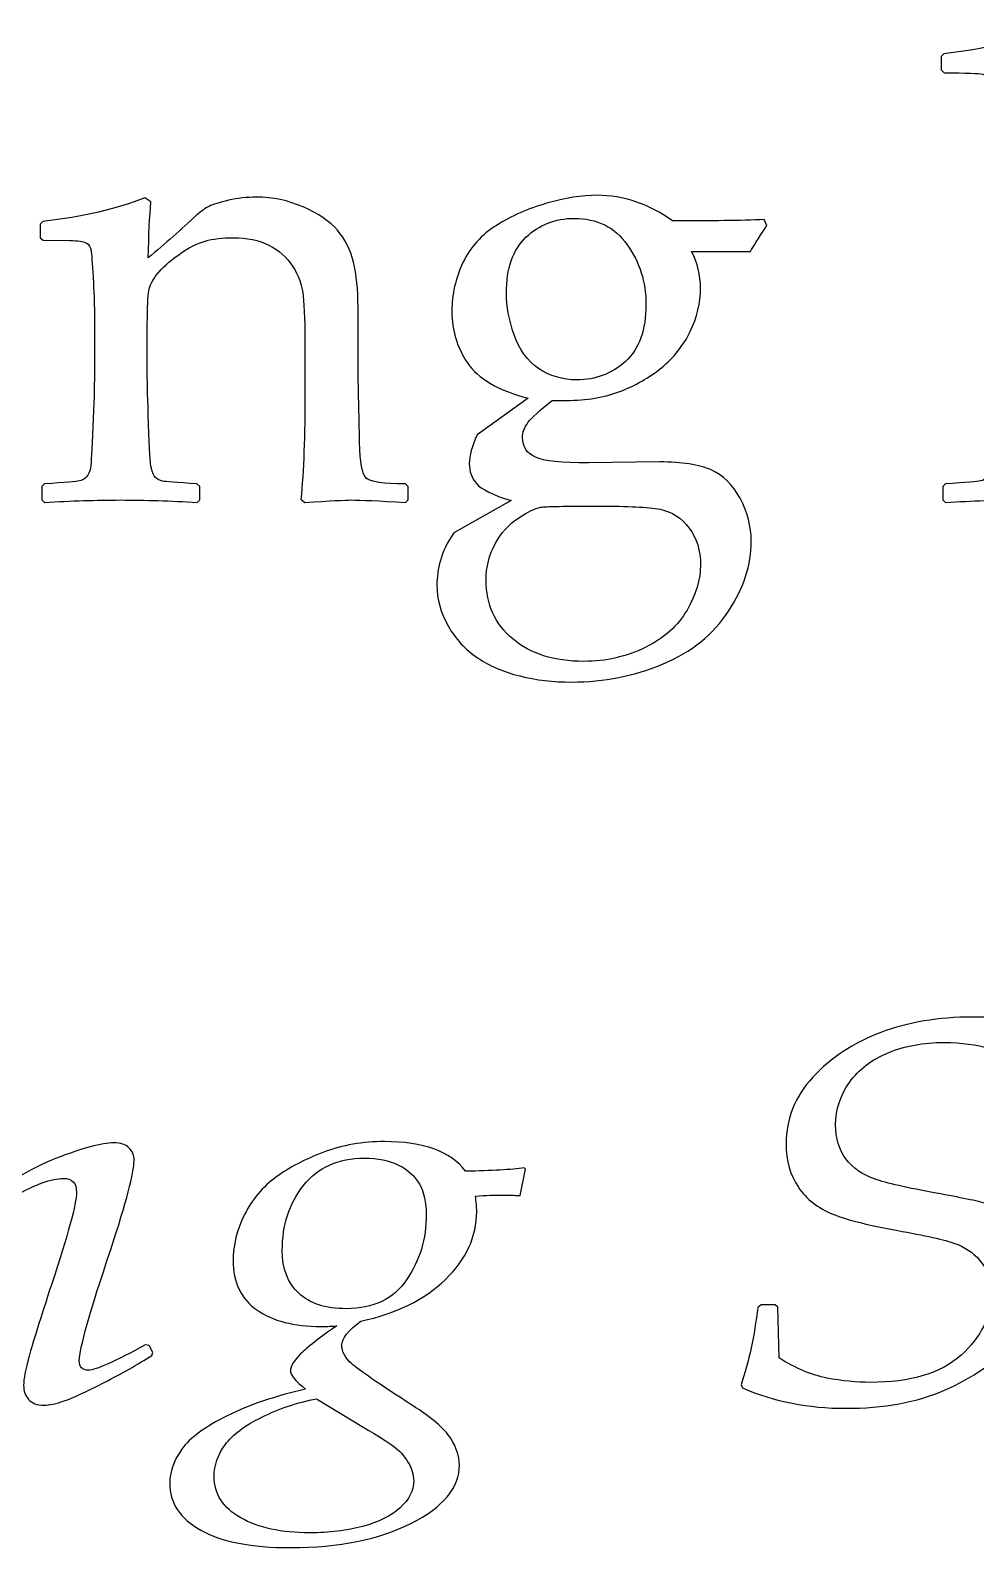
# Model space of a CAD drawing. Header units: millimetres. Extents: x -130 to 142, y -87 to 88.
# Drawn here: x 69.57 to 93.59, y 49.5 to 88.06 of the extents above; entities that cross this region are included whole.
import ezdxf

# ---------------------------------------------------------------- set-up
doc = ezdxf.new("R2010")
doc.units = ezdxf.units.MM
doc.header["$MEASUREMENT"] = 0
doc.layers.add('21', color=7, linetype='Continuous')

msp = doc.modelspace()

# ---------------------------------------------------------------- linework, layer by layer
at = {"layer": '21', "color": 250}
for points, knots in [([(95.3754, 88.0608), (95.3754, 88.0608), (95.5294, 87.9645), (95.5294, 87.9645), (95.5294, 87.9645), (95.4689, 87.3455), (95.4414, 86.1076), (95.4414, 84.248), (95.4414, 84.248), (95.4414, 84.248), (95.4414, 82.2564), (95.4414, 82.2564), (95.4414, 82.2564), (95.8926, 82.6277), (96.3107, 82.9963), (96.6986, 83.3622), (96.6986, 83.3622), (96.8114, 83.464), (96.9187, 83.5383), (97.0204, 83.5878), (97.0204, 83.5878), (97.1222, 83.6346), (97.2873, 83.6868), (97.5156, 83.7418), (97.5156, 83.7418), (97.7439, 83.7941), (97.9777, 83.8216), (98.2198, 83.8216), (98.2198, 83.8216), (98.6297, 83.8216), (99.0258, 83.7391), (99.4082, 83.5713), (99.4082, 83.5713), (99.7933, 83.4035), (100.0849, 83.2082), (100.2803, 82.9798), (100.2803, 82.9798), (100.4756, 82.7515), (100.6104, 82.4819), (100.6874, 82.1683), (100.6874, 82.1683), (100.7617, 81.8575), (100.8002, 81.4723), (100.8002, 81.0157), (100.8002, 81.0157), (100.8002, 81.0157), (100.8002, 79.599), (100.8002, 79.599), (100.8002, 79.599), (100.8002, 79.5082), (100.8139, 78.837), (100.8387, 77.5908), (100.8387, 77.5908), (100.8552, 77.0819), (100.913, 76.7766), (101.012, 76.6803), (101.012, 76.6803), (101.1138, 76.584), (101.4439, 76.5345), (102.0078, 76.5345), (102.0078, 76.5345), (102.0078, 76.5345), (102.0738, 76.4712), (102.0738, 76.4712), (102.0738, 76.4712), (102.0738, 76.4712), (102.0738, 76.1246), (102.0738, 76.1246), (102.0738, 76.1246), (102.0738, 76.1246), (102.0078, 76.0613), (102.0078, 76.0613), (102.0078, 76.0613), (101.3256, 76.1026), (100.8634, 76.1246), (100.6214, 76.1246), (100.6214, 76.1246), (100.4976, 76.1246), (100.1069, 76.1026), (99.4467, 76.0613), (99.4467, 76.0613), (99.4467, 76.0613), (99.3477, 76.1494), (99.3477, 76.1494), (99.3477, 76.1494), (99.4192, 76.8481), (99.455, 77.7586), (99.455, 78.881), (99.455, 78.881), (99.455, 78.881), (99.455, 79.9373), (99.455, 79.9373), (99.455, 79.9373), (99.455, 80.5701), (99.4385, 81.0267), (99.4082, 81.3073), (99.4082, 81.3073), (99.3807, 81.5851), (99.2899, 81.841), (99.1386, 82.0693), (99.1386, 82.0693), (98.9901, 82.2976), (98.7893, 82.4737), (98.5389, 82.6002), (98.5389, 82.6002), (98.2886, 82.7268), (97.986, 82.79), (97.6311, 82.79), (97.6311, 82.79), (97.268, 82.79), (96.9627, 82.7405), (96.7178, 82.6415), (96.7178, 82.6415), (96.473, 82.5424), (96.2254, 82.3746), (95.9723, 82.1381), (95.9723, 82.1381), (95.7193, 81.9015), (95.568, 81.7034), (95.5157, 81.5439), (95.5157, 81.5439), (95.4662, 81.3871), (95.4414, 81.0817), (95.4414, 80.6306), (95.4414, 80.6306), (95.4414, 80.6306), (95.4414, 79.1946), (95.4414, 79.1946), (95.4414, 79.1946), (95.4414, 79.0763), (95.4497, 78.6967), (95.4717, 78.0557), (95.4717, 78.0557), (95.4937, 77.412), (95.5157, 77.0379), (95.5405, 76.9306), (95.5405, 76.9306), (95.5652, 76.8233), (95.601, 76.7463), (95.6505, 76.6968), (95.6505, 76.6968), (95.6973, 76.6473), (95.7578, 76.617), (95.8265, 76.6033), (95.8265, 76.6033), (95.8981, 76.5895), (96.1869, 76.5675), (96.6986, 76.5345), (96.6986, 76.5345), (96.6986, 76.5345), (96.7701, 76.4712), (96.7701, 76.4712), (96.7701, 76.4712), (96.7701, 76.4712), (96.7701, 76.1329), (96.7701, 76.1329), (96.7701, 76.1329), (96.7701, 76.1329), (96.7041, 76.0613), (96.7041, 76.0613), (96.7041, 76.0613), (96.0329, 76.1026), (95.3864, 76.1246), (94.7619, 76.1246), (94.7619, 76.1246), (94.1457, 76.1246), (93.4993, 76.1026), (92.8281, 76.0613), (92.8281, 76.0613), (92.8281, 76.0613), (92.7565, 76.1329), (92.7565, 76.1329), (92.7565, 76.1329), (92.7565, 76.1329), (92.7565, 76.4712), (92.7565, 76.4712), (92.7565, 76.4712), (92.7565, 76.4712), (92.8281, 76.5345), (92.8281, 76.5345), (92.8281, 76.5345), (93.3507, 76.5675), (93.6451, 76.5923), (93.7111, 76.6088), (93.7111, 76.6088), (93.7799, 76.6253), (93.8376, 76.6583), (93.8899, 76.7078), (93.8899, 76.7078), (93.9394, 76.7601), (93.9752, 76.8371), (93.9944, 76.9416), (93.9944, 76.9416), (94.0109, 77.0462), (94.033, 77.3928), (94.0577, 77.9815), (94.0577, 77.9815), (94.0825, 78.5702), (94.0935, 79.0158), (94.0935, 79.3156), (94.0935, 79.3156), (94.0935, 79.3156), (94.0935, 83.4915), (94.0935, 83.4915), (94.0935, 83.4915), (94.0935, 83.4915), (94.0632, 85.1998), (94.0632, 85.1998), (94.0632, 85.1998), (94.0467, 85.7968), (94.0275, 86.2094), (94.0109, 86.4405), (94.0109, 86.4405), (93.9917, 86.6716), (93.9642, 86.8091), (93.9339, 86.8504), (93.9339, 86.8504), (93.9009, 86.8944), (93.8431, 86.9274), (93.7634, 86.9494), (93.7634, 86.9494), (93.6836, 86.9686), (93.359, 86.9797), (92.7896, 86.9797), (92.7896, 86.9797), (92.7896, 86.9797), (92.7153, 87.0539), (92.7153, 87.0539), (92.7153, 87.0539), (92.7153, 87.0539), (92.7153, 87.3923), (92.7153, 87.3923), (92.7153, 87.3923), (92.7153, 87.3923), (92.7813, 87.4638), (92.7813, 87.4638), (92.7813, 87.4638), (93.8074, 87.5821), (94.6712, 87.7802), (95.3754, 88.0608)], [0, 0, 0, 0, 0.0163934, 0.0163934, 0.0163934, 0.0163934, 0.0327869, 0.0327869, 0.0327869, 0.0327869, 0.0491803, 0.0491803, 0.0491803, 0.0491803, 0.0655738, 0.0655738, 0.0655738, 0.0655738, 0.0819672, 0.0819672, 0.0819672, 0.0819672, 0.0983607, 0.0983607, 0.0983607, 0.0983607, 0.1147541, 0.1147541, 0.1147541, 0.1147541, 0.1311475, 0.1311475, 0.1311475, 0.1311475, 0.147541, 0.147541, 0.147541, 0.147541, 0.1639344, 0.1639344, 0.1639344, 0.1639344, 0.1803279, 0.1803279, 0.1803279, 0.1803279, 0.1967213, 0.1967213, 0.1967213, 0.1967213, 0.2131148, 0.2131148, 0.2131148, 0.2131148, 0.2295082, 0.2295082, 0.2295082, 0.2295082, 0.2459016, 0.2459016, 0.2459016, 0.2459016, 0.2622951, 0.2622951, 0.2622951, 0.2622951, 0.2786885, 0.2786885, 0.2786885, 0.2786885, 0.295082, 0.295082, 0.295082, 0.295082, 0.3114754, 0.3114754, 0.3114754, 0.3114754, 0.3278689, 0.3278689, 0.3278689, 0.3278689, 0.3442623, 0.3442623, 0.3442623, 0.3442623, 0.3606557, 0.3606557, 0.3606557, 0.3606557, 0.3770492, 0.3770492, 0.3770492, 0.3770492, 0.3934426, 0.3934426, 0.3934426, 0.3934426, 0.4098361, 0.4098361, 0.4098361, 0.4098361, 0.4262295, 0.4262295, 0.4262295, 0.4262295, 0.442623, 0.442623, 0.442623, 0.442623, 0.4590164, 0.4590164, 0.4590164, 0.4590164, 0.4754098, 0.4754098, 0.4754098, 0.4754098, 0.4918033, 0.4918033, 0.4918033, 0.4918033, 0.5081967, 0.5081967, 0.5081967, 0.5081967, 0.5245902, 0.5245902, 0.5245902, 0.5245902, 0.5409836, 0.5409836, 0.5409836, 0.5409836, 0.557377, 0.557377, 0.557377, 0.557377, 0.5737705, 0.5737705, 0.5737705, 0.5737705, 0.5901639, 0.5901639, 0.5901639, 0.5901639, 0.6065574, 0.6065574, 0.6065574, 0.6065574, 0.6229508, 0.6229508, 0.6229508, 0.6229508, 0.6393443, 0.6393443, 0.6393443, 0.6393443, 0.6557377, 0.6557377, 0.6557377, 0.6557377, 0.6721311, 0.6721311, 0.6721311, 0.6721311, 0.6885246, 0.6885246, 0.6885246, 0.6885246, 0.704918, 0.704918, 0.704918, 0.704918, 0.7213115, 0.7213115, 0.7213115, 0.7213115, 0.7377049, 0.7377049, 0.7377049, 0.7377049, 0.7540984, 0.7540984, 0.7540984, 0.7540984, 0.7704918, 0.7704918, 0.7704918, 0.7704918, 0.7868852, 0.7868852, 0.7868852, 0.7868852, 0.8032787, 0.8032787, 0.8032787, 0.8032787, 0.8196721, 0.8196721, 0.8196721, 0.8196721, 0.8360656, 0.8360656, 0.8360656, 0.8360656, 0.852459, 0.852459, 0.852459, 0.852459, 0.8688525, 0.8688525, 0.8688525, 0.8688525, 0.8852459, 0.8852459, 0.8852459, 0.8852459, 0.9016393, 0.9016393, 0.9016393, 0.9016393, 0.9180328, 0.9180328, 0.9180328, 0.9180328, 0.9344262, 0.9344262, 0.9344262, 0.9344262, 0.9508197, 0.9508197, 0.9508197, 0.9508197, 0.9672131, 0.9672131, 0.9672131, 0.9672131, 1, 1, 1, 1]), ([(72.4797, 83.8051), (72.4797, 83.8051), (72.6338, 83.7006), (72.6338, 83.7006), (72.6338, 83.7006), (72.6007, 83.3402), (72.5787, 82.8671), (72.5677, 82.2811), (72.5677, 82.2811), (72.9969, 82.636), (73.4068, 82.9963), (73.7919, 83.3622), (73.7919, 83.3622), (73.9074, 83.464), (74.012, 83.5383), (74.111, 83.5878), (74.111, 83.5878), (74.21, 83.6346), (74.3751, 83.6868), (74.6061, 83.7418), (74.6061, 83.7418), (74.8372, 83.7941), (75.0738, 83.8216), (75.3159, 83.8216), (75.3159, 83.8216), (75.7258, 83.8216), (76.1219, 83.7391), (76.5043, 83.5713), (76.5043, 83.5713), (76.8894, 83.4035), (77.1782, 83.2082), (77.3763, 82.9798), (77.3763, 82.9798), (77.5716, 82.7515), (77.7064, 82.4819), (77.7834, 82.1683), (77.7834, 82.1683), (77.8577, 81.8575), (77.8962, 81.4723), (77.8962, 81.0157), (77.8962, 81.0157), (77.8962, 81.0157), (77.8962, 79.599), (77.8962, 79.599), (77.8962, 79.599), (77.8962, 79.5082), (77.91, 78.837), (77.9347, 77.5908), (77.9347, 77.5908), (77.9457, 77.0819), (78.0035, 76.7766), (78.1053, 76.6803), (78.1053, 76.6803), (78.2071, 76.584), (78.5399, 76.5345), (79.1039, 76.5345), (79.1039, 76.5345), (79.1039, 76.5345), (79.1699, 76.4712), (79.1699, 76.4712), (79.1699, 76.4712), (79.1699, 76.4712), (79.1699, 76.1246), (79.1699, 76.1246), (79.1699, 76.1246), (79.1699, 76.1246), (79.1039, 76.0613), (79.1039, 76.0613), (79.1039, 76.0613), (78.4216, 76.1026), (77.9595, 76.1246), (77.7174, 76.1246), (77.7174, 76.1246), (77.5799, 76.1246), (77.1865, 76.1026), (76.5428, 76.0613), (76.5428, 76.0613), (76.5428, 76.0613), (76.4437, 76.1494), (76.4437, 76.1494), (76.4437, 76.1494), (76.5153, 76.8481), (76.5483, 77.7586), (76.5483, 78.881), (76.5483, 78.881), (76.5483, 78.881), (76.5483, 79.9373), (76.5483, 79.9373), (76.5483, 79.9373), (76.5483, 80.5701), (76.5345, 81.0267), (76.5043, 81.3073), (76.5043, 81.3073), (76.4768, 81.5851), (76.386, 81.841), (76.2347, 82.0693), (76.2347, 82.0693), (76.0861, 82.2976), (75.8826, 82.4737), (75.6295, 82.6002), (75.6295, 82.6002), (75.3792, 82.7268), (75.0766, 82.79), (74.7272, 82.79), (74.7272, 82.79), (74.4493, 82.79), (74.21, 82.7625), (74.012, 82.7048), (74.012, 82.7048), (73.8111, 82.6497), (73.5883, 82.5342), (73.3407, 82.3581), (73.3407, 82.3581), (73.0959, 82.1848), (72.9116, 82.0198), (72.7933, 81.8657), (72.7933, 81.8657), (72.675, 81.7144), (72.6035, 81.5714), (72.5815, 81.4393), (72.5815, 81.4393), (72.5567, 81.3073), (72.543, 81.0267), (72.543, 80.5976), (72.543, 80.5976), (72.543, 80.5976), (72.543, 79.1946), (72.543, 79.1946), (72.543, 79.1946), (72.543, 79.0763), (72.554, 78.6967), (72.576, 78.0557), (72.576, 78.0557), (72.598, 77.412), (72.62, 77.0379), (72.6448, 76.9306), (72.6448, 76.9306), (72.6695, 76.8233), (72.7053, 76.7463), (72.7548, 76.6968), (72.7548, 76.6968), (72.8016, 76.6473), (72.8621, 76.617), (72.9308, 76.6033), (72.9308, 76.6033), (72.9996, 76.5895), (73.2912, 76.5675), (73.8001, 76.5345), (73.8001, 76.5345), (73.8001, 76.5345), (73.8744, 76.4712), (73.8744, 76.4712), (73.8744, 76.4712), (73.8744, 76.4712), (73.8744, 76.1329), (73.8744, 76.1329), (73.8744, 76.1329), (73.8744, 76.1329), (73.8084, 76.0613), (73.8084, 76.0613), (73.8084, 76.0613), (73.1372, 76.1026), (72.4907, 76.1246), (71.8663, 76.1246), (71.8663, 76.1246), (71.25, 76.1246), (70.6036, 76.1026), (69.9324, 76.0613), (69.9324, 76.0613), (69.9324, 76.0613), (69.8608, 76.1329), (69.8608, 76.1329), (69.8608, 76.1329), (69.8608, 76.1329), (69.8608, 76.4712), (69.8608, 76.4712), (69.8608, 76.4712), (69.8608, 76.4712), (69.9324, 76.5345), (69.9324, 76.5345), (69.9324, 76.5345), (70.455, 76.5675), (70.7494, 76.5923), (70.8154, 76.6088), (70.8154, 76.6088), (70.8814, 76.6253), (70.9419, 76.6583), (70.9915, 76.7078), (70.9915, 76.7078), (71.0437, 76.7601), (71.0795, 76.8371), (71.0987, 76.9416), (71.0987, 76.9416), (71.1153, 77.0462), (71.1373, 77.3928), (71.162, 77.9815), (71.162, 77.9815), (71.1868, 78.5702), (71.1978, 79.0158), (71.1978, 79.3156), (71.1978, 79.3156), (71.1978, 79.3156), (71.1978, 80.9029), (71.1978, 80.9029), (71.1978, 80.9029), (71.1978, 81.1175), (71.1868, 81.4118), (71.1648, 81.7832), (71.1648, 81.7832), (71.1455, 82.1518), (71.1263, 82.3801), (71.1125, 82.4682), (71.1125, 82.4682), (71.1015, 82.5535), (71.0575, 82.6167), (70.9887, 82.658), (70.9887, 82.658), (70.9199, 82.6965), (70.7796, 82.7185), (70.5706, 82.7185), (70.5706, 82.7185), (70.5706, 82.7185), (69.8939, 82.724), (69.8939, 82.724), (69.8939, 82.724), (69.8939, 82.724), (69.8196, 82.79), (69.8196, 82.79), (69.8196, 82.79), (69.8196, 82.79), (69.8196, 83.1366), (69.8196, 83.1366), (69.8196, 83.1366), (69.8196, 83.1366), (69.8856, 83.1999), (69.8856, 83.1999), (69.8856, 83.1999), (70.9117, 83.3237), (71.7755, 83.5245), (72.4797, 83.8051)], [0, 0, 0, 0, 0.0163934, 0.0163934, 0.0163934, 0.0163934, 0.0327869, 0.0327869, 0.0327869, 0.0327869, 0.0491803, 0.0491803, 0.0491803, 0.0491803, 0.0655738, 0.0655738, 0.0655738, 0.0655738, 0.0819672, 0.0819672, 0.0819672, 0.0819672, 0.0983607, 0.0983607, 0.0983607, 0.0983607, 0.1147541, 0.1147541, 0.1147541, 0.1147541, 0.1311475, 0.1311475, 0.1311475, 0.1311475, 0.147541, 0.147541, 0.147541, 0.147541, 0.1639344, 0.1639344, 0.1639344, 0.1639344, 0.1803279, 0.1803279, 0.1803279, 0.1803279, 0.1967213, 0.1967213, 0.1967213, 0.1967213, 0.2131148, 0.2131148, 0.2131148, 0.2131148, 0.2295082, 0.2295082, 0.2295082, 0.2295082, 0.2459016, 0.2459016, 0.2459016, 0.2459016, 0.2622951, 0.2622951, 0.2622951, 0.2622951, 0.2786885, 0.2786885, 0.2786885, 0.2786885, 0.295082, 0.295082, 0.295082, 0.295082, 0.3114754, 0.3114754, 0.3114754, 0.3114754, 0.3278689, 0.3278689, 0.3278689, 0.3278689, 0.3442623, 0.3442623, 0.3442623, 0.3442623, 0.3606557, 0.3606557, 0.3606557, 0.3606557, 0.3770492, 0.3770492, 0.3770492, 0.3770492, 0.3934426, 0.3934426, 0.3934426, 0.3934426, 0.4098361, 0.4098361, 0.4098361, 0.4098361, 0.4262295, 0.4262295, 0.4262295, 0.4262295, 0.442623, 0.442623, 0.442623, 0.442623, 0.4590164, 0.4590164, 0.4590164, 0.4590164, 0.4754098, 0.4754098, 0.4754098, 0.4754098, 0.4918033, 0.4918033, 0.4918033, 0.4918033, 0.5081967, 0.5081967, 0.5081967, 0.5081967, 0.5245902, 0.5245902, 0.5245902, 0.5245902, 0.5409836, 0.5409836, 0.5409836, 0.5409836, 0.557377, 0.557377, 0.557377, 0.557377, 0.5737705, 0.5737705, 0.5737705, 0.5737705, 0.5901639, 0.5901639, 0.5901639, 0.5901639, 0.6065574, 0.6065574, 0.6065574, 0.6065574, 0.6229508, 0.6229508, 0.6229508, 0.6229508, 0.6393443, 0.6393443, 0.6393443, 0.6393443, 0.6557377, 0.6557377, 0.6557377, 0.6557377, 0.6721311, 0.6721311, 0.6721311, 0.6721311, 0.6885246, 0.6885246, 0.6885246, 0.6885246, 0.704918, 0.704918, 0.704918, 0.704918, 0.7213115, 0.7213115, 0.7213115, 0.7213115, 0.7377049, 0.7377049, 0.7377049, 0.7377049, 0.7540984, 0.7540984, 0.7540984, 0.7540984, 0.7704918, 0.7704918, 0.7704918, 0.7704918, 0.7868852, 0.7868852, 0.7868852, 0.7868852, 0.8032787, 0.8032787, 0.8032787, 0.8032787, 0.8196721, 0.8196721, 0.8196721, 0.8196721, 0.8360656, 0.8360656, 0.8360656, 0.8360656, 0.852459, 0.852459, 0.852459, 0.852459, 0.8688525, 0.8688525, 0.8688525, 0.8688525, 0.8852459, 0.8852459, 0.8852459, 0.8852459, 0.9016393, 0.9016393, 0.9016393, 0.9016393, 0.9180328, 0.9180328, 0.9180328, 0.9180328, 0.9344262, 0.9344262, 0.9344262, 0.9344262, 0.9508197, 0.9508197, 0.9508197, 0.9508197, 0.9672131, 0.9672131, 0.9672131, 0.9672131, 1, 1, 1, 1]), ([(88.2176, 83.2494), (88.2176, 83.2494), (88.2836, 83.1036), (88.2836, 83.1036), (88.2836, 83.1036), (88.0635, 82.7653), (87.926, 82.5452), (87.8709, 82.4434), (87.8709, 82.4434), (87.8709, 82.4434), (86.3745, 82.4434), (86.3745, 82.4434), (86.3745, 82.4434), (86.523, 82.1463), (86.6, 81.8382), (86.6, 81.5164), (86.6, 81.5164), (86.6, 81.134), (86.512, 80.7654), (86.3359, 80.405), (86.3359, 80.405), (86.1626, 80.0446), (85.9178, 79.7365), (85.607, 79.4862), (85.607, 79.4862), (85.2961, 79.2331), (84.944, 79.0323), (84.5479, 78.881), (84.5479, 78.881), (84.1517, 78.7297), (83.7033, 78.6554), (83.1972, 78.6554), (83.1972, 78.6554), (83.1972, 78.6554), (82.8285, 78.6554), (82.8285, 78.6554), (82.8285, 78.6554), (82.5094, 78.4023), (82.3059, 78.2153), (82.2151, 78.0915), (82.2151, 78.0915), (82.1243, 77.9677), (82.0775, 77.8412), (82.0775, 77.7119), (82.0775, 77.7119), (82.0775, 77.4753), (82.1876, 77.3102), (82.4049, 77.2112), (82.4049, 77.2112), (82.6222, 77.1149), (83.0706, 77.0682), (83.7528, 77.0682), (83.7528, 77.0682), (83.7528, 77.0682), (85.5602, 77.0929), (85.5602, 77.0929), (85.5602, 77.0929), (86.1296, 77.0929), (86.5643, 77.0241), (86.8696, 76.8894), (86.8696, 76.8894), (87.1722, 76.7573), (87.417, 76.5152), (87.6069, 76.1686), (87.6069, 76.1686), (87.7939, 75.822), (87.8874, 75.4561), (87.8874, 75.0683), (87.8874, 75.0683), (87.8874, 74.4768), (87.6976, 73.8881), (87.3125, 73.2994), (87.3125, 73.2994), (86.9274, 72.7107), (86.3745, 72.2651), (85.6482, 71.957), (85.6482, 71.957), (84.922, 71.6516), (84.149, 71.4976), (83.3265, 71.4976), (83.3265, 71.4976), (82.8588, 71.4976), (82.4214, 71.5499), (82.0088, 71.6516), (82.0088, 71.6516), (81.5989, 71.7534), (81.2385, 71.9075), (80.9304, 72.1138), (80.9304, 72.1138), (80.6196, 72.3229), (80.372, 72.5924), (80.1849, 72.9253), (80.1849, 72.9253), (79.9951, 73.2582), (79.9016, 73.6048), (79.9016, 73.9651), (79.9016, 73.9651), (79.9016, 74.1632), (79.9318, 74.3723), (79.9896, 74.5896), (79.9896, 74.5896), (80.0501, 74.8069), (80.1629, 75.0407), (80.328, 75.2938), (80.328, 75.2938), (80.328, 75.2938), (81.7887, 76.1081), (81.7887, 76.1081), (81.7887, 76.1081), (81.3211, 76.2539), (81.0267, 76.3969), (80.9057, 76.54), (80.9057, 76.54), (80.7846, 76.683), (80.7241, 76.8536), (80.7241, 77.0517), (80.7241, 77.0517), (80.7241, 77.2552), (80.7901, 77.4973), (80.9249, 77.7779), (80.9249, 77.7779), (80.9249, 77.7779), (82.2233, 78.7104), (82.2233, 78.7104), (82.2233, 78.7104), (81.4586, 78.9113), (80.9442, 79.2084), (80.6801, 79.6072), (80.6801, 79.6072), (80.4133, 80.0034), (80.2812, 80.438), (80.2812, 80.9112), (80.2812, 80.9112), (80.2812, 81.3458), (80.3747, 81.7612), (80.5618, 82.1573), (80.5618, 82.1573), (80.7516, 82.5507), (81.035, 82.8671), (81.4118, 83.1036), (81.4118, 83.1036), (81.7915, 83.3402), (82.2151, 83.5273), (82.6855, 83.6648), (82.6855, 83.6648), (83.1559, 83.8024), (83.585, 83.8684), (83.9729, 83.8684), (83.9729, 83.8684), (84.6441, 83.8684), (85.2823, 83.6511), (85.8903, 83.2164), (85.8903, 83.2164), (86.8614, 83.2164), (87.6399, 83.2274), (88.2176, 83.2494)], [0, 0, 0, 0, 0.025, 0.025, 0.025, 0.025, 0.05, 0.05, 0.05, 0.05, 0.075, 0.075, 0.075, 0.075, 0.1, 0.1, 0.1, 0.1, 0.125, 0.125, 0.125, 0.125, 0.15, 0.15, 0.15, 0.15, 0.175, 0.175, 0.175, 0.175, 0.2, 0.2, 0.2, 0.2, 0.225, 0.225, 0.225, 0.225, 0.25, 0.25, 0.25, 0.25, 0.275, 0.275, 0.275, 0.275, 0.3, 0.3, 0.3, 0.3, 0.325, 0.325, 0.325, 0.325, 0.35, 0.35, 0.35, 0.35, 0.375, 0.375, 0.375, 0.375, 0.4, 0.4, 0.4, 0.4, 0.425, 0.425, 0.425, 0.425, 0.45, 0.45, 0.45, 0.45, 0.475, 0.475, 0.475, 0.475, 0.5, 0.5, 0.5, 0.5, 0.525, 0.525, 0.525, 0.525, 0.55, 0.55, 0.55, 0.55, 0.575, 0.575, 0.575, 0.575, 0.6, 0.6, 0.6, 0.6, 0.625, 0.625, 0.625, 0.625, 0.65, 0.65, 0.65, 0.65, 0.675, 0.675, 0.675, 0.675, 0.7, 0.7, 0.7, 0.7, 0.725, 0.725, 0.725, 0.725, 0.75, 0.75, 0.75, 0.75, 0.775, 0.775, 0.775, 0.775, 0.8, 0.8, 0.8, 0.8, 0.825, 0.825, 0.825, 0.825, 0.85, 0.85, 0.85, 0.85, 0.875, 0.875, 0.875, 0.875, 0.9, 0.9, 0.9, 0.9, 0.925, 0.925, 0.925, 0.925, 0.95, 0.95, 0.95, 0.95, 1, 1, 1, 1]), ([(81.6677, 81.3788), (81.6677, 81.0515), (81.7309, 80.6993), (81.8602, 80.3225), (81.8602, 80.3225), (81.9895, 79.9484), (82.1986, 79.6623), (82.4847, 79.4697), (82.4847, 79.4697), (82.7708, 79.2771), (83.0954, 79.1781), (83.4557, 79.1781), (83.4557, 79.1781), (83.9344, 79.1781), (84.347, 79.3349), (84.6937, 79.6458), (84.6937, 79.6458), (85.0403, 79.9594), (85.2136, 80.4435), (85.2136, 81.1065), (85.2136, 81.1065), (85.2136, 81.6649), (85.054, 82.1656), (84.7377, 82.6112), (84.7377, 82.6112), (84.4213, 83.0596), (83.9729, 83.2824), (83.3925, 83.2824), (83.3925, 83.2824), (82.9028, 83.2824), (82.4929, 83.1201), (82.1628, 82.801), (82.1628, 82.801), (81.8327, 82.4819), (81.6677, 82.0088), (81.6677, 81.3788)], [0, 0, 0, 0, 0.1, 0.1, 0.1, 0.1, 0.2, 0.2, 0.2, 0.2, 0.3, 0.3, 0.3, 0.3, 0.4, 0.4, 0.4, 0.4, 0.5, 0.5, 0.5, 0.5, 0.6, 0.6, 0.6, 0.6, 0.7, 0.7, 0.7, 0.7, 0.8, 0.8, 0.8, 0.8, 1, 1, 1, 1]), ([(84.0279, 75.9705), (83.1642, 75.9705), (82.6635, 75.9595), (82.5342, 75.9403), (82.5342, 75.9403), (82.4022, 75.9183), (82.2151, 75.8275), (81.973, 75.6652), (81.973, 75.6652), (81.7309, 75.5029), (81.5329, 75.2856), (81.3816, 75.0077), (81.3816, 75.0077), (81.2275, 74.7326), (81.1505, 74.4218), (81.1505, 74.0779), (81.1505, 74.0779), (81.1505, 73.47), (81.3761, 72.9748), (81.8272, 72.5952), (81.8272, 72.5952), (82.2784, 72.2128), (82.8808, 72.023), (83.6346, 72.023), (83.6346, 72.023), (84.1985, 72.023), (84.7184, 72.1413), (85.1971, 72.3779), (85.1971, 72.3779), (85.6757, 72.6145), (86.0278, 72.9308), (86.2562, 73.3269), (86.2562, 73.3269), (86.4845, 73.7258), (86.6, 74.1082), (86.6, 74.4713), (86.6, 74.4713), (86.6, 74.8372), (86.5037, 75.1508), (86.3139, 75.4121), (86.3139, 75.4121), (86.1214, 75.6707), (85.8738, 75.8303), (85.5712, 75.888), (85.5712, 75.888), (85.2686, 75.943), (84.7542, 75.9705), (84.0279, 75.9705)], [0, 0, 0, 0, 0.0769231, 0.0769231, 0.0769231, 0.0769231, 0.1538462, 0.1538462, 0.1538462, 0.1538462, 0.2307692, 0.2307692, 0.2307692, 0.2307692, 0.3076923, 0.3076923, 0.3076923, 0.3076923, 0.3846154, 0.3846154, 0.3846154, 0.3846154, 0.4615385, 0.4615385, 0.4615385, 0.4615385, 0.5384615, 0.5384615, 0.5384615, 0.5384615, 0.6153846, 0.6153846, 0.6153846, 0.6153846, 0.6923077, 0.6923077, 0.6923077, 0.6923077, 0.7692308, 0.7692308, 0.7692308, 0.7692308, 0.8461538, 0.8461538, 0.8461538, 0.8461538, 1, 1, 1, 1]), ([(87.6316, 53.6394), (87.8314, 54.2323), (87.9725, 54.8873), (88.0519, 55.6042), (88.0519, 55.6042), (88.0519, 55.6042), (88.1371, 55.6663), (88.1371, 55.6663), (88.1371, 55.6663), (88.1371, 55.6663), (88.4987, 55.6663), (88.4987, 55.6663), (88.4987, 55.6663), (88.4987, 55.6663), (88.5605, 55.6111), (88.5605, 55.6111), (88.5605, 55.6111), (88.5605, 55.6111), (88.5956, 54.3196), (88.5956, 54.3196), (88.5956, 54.3196), (89.0189, 54.0531), (89.4246, 53.8853), (89.8125, 53.8095), (89.8125, 53.8095), (90.2005, 53.7359), (90.5679, 53.6992), (90.9119, 53.6992), (90.9119, 53.6992), (91.9377, 53.6992), (92.7078, 53.929), (93.2191, 54.3886), (93.2191, 54.3886), (93.7306, 54.8505), (93.9863, 55.3744), (93.9863, 55.9627), (93.9863, 55.9627), (93.9863, 56.2615), (93.9069, 56.5188), (93.7511, 56.7303), (93.7511, 56.7303), (93.5984, 56.9394), (93.3926, 57.0979), (93.1369, 57.2014), (93.1369, 57.2014), (92.8811, 57.3048), (92.4109, 57.4151), (91.7201, 57.5369), (91.7201, 57.5369), (90.9295, 57.677), (90.3415, 57.8218), (89.9624, 57.9735), (89.9624, 57.9735), (89.5863, 58.1275), (89.2923, 58.355), (89.0865, 58.6583), (89.0865, 58.6583), (88.8778, 58.9616), (88.775, 59.3293), (88.775, 59.7659), (88.775, 59.7659), (88.775, 60.4025), (89.0014, 60.9678), (89.4568, 61.4596), (89.4568, 61.4596), (89.9095, 61.9491), (90.4827, 62.3282), (91.1793, 62.5902), (91.1793, 62.5902), (91.8729, 62.8522), (92.6489, 62.9832), (93.5042, 62.9832), (93.5042, 62.9832), (94.3419, 62.9832), (95.0592, 62.8453), (95.6558, 62.5672), (95.6558, 62.5672), (95.6558, 62.5672), (95.691, 62.4845), (95.691, 62.4845), (95.691, 62.4845), (95.5529, 62.0456), (95.4236, 61.4596), (95.3031, 60.7288), (95.3031, 60.7288), (95.3031, 60.7288), (95.2325, 60.6737), (95.2325, 60.6737), (95.2325, 60.6737), (95.2325, 60.6737), (94.8563, 60.6737), (94.8563, 60.6737), (94.8563, 60.6737), (94.8563, 60.6737), (94.7857, 60.7288), (94.7857, 60.7288), (94.7857, 60.7288), (94.7857, 60.7288), (94.7857, 61.717), (94.7857, 61.717), (94.7857, 61.717), (94.3391, 62.1306), (93.6718, 62.3374), (92.7871, 62.3374), (92.7871, 62.3374), (92.2668, 62.3374), (91.7936, 62.2501), (91.3704, 62.0777), (91.3704, 62.0777), (90.95, 61.9054), (90.6209, 61.6549), (90.3857, 61.324), (90.3857, 61.324), (90.1506, 60.9931), (90.033, 60.6346), (90.033, 60.2439), (90.033, 60.2439), (90.033, 59.8969), (90.1212, 59.6097), (90.2946, 59.3776), (90.2946, 59.3776), (90.471, 59.1478), (90.7119, 58.9777), (91.0176, 58.8697), (91.0176, 58.8697), (91.3263, 58.7617), (91.8494, 58.6422), (92.5901, 58.5066), (92.5901, 58.5066), (93.1985, 58.3986), (93.6306, 58.309), (93.8864, 58.2378), (93.8864, 58.2378), (94.1421, 58.1642), (94.3889, 58.047), (94.6271, 57.8839), (94.6271, 57.8839), (94.8651, 57.7207), (95.0474, 57.5231), (95.1738, 57.291), (95.1738, 57.291), (95.3001, 57.0612), (95.3619, 56.79), (95.3619, 56.4798), (95.3619, 56.4798), (95.3619, 55.834), (95.112, 55.2526), (94.6094, 54.7356), (94.6094, 54.7356), (94.1068, 54.2208), (93.5042, 53.8095), (92.8018, 53.5016), (92.8018, 53.5016), (92.0964, 53.1936), (91.2586, 53.0396), (90.2828, 53.0396), (90.2828, 53.0396), (89.3452, 53.0396), (88.4752, 53.212), (87.664, 53.559), (87.664, 53.559), (87.664, 53.559), (87.6316, 53.6394), (87.6316, 53.6394)], [0, 0, 0, 0, 0.0238095, 0.0238095, 0.0238095, 0.0238095, 0.047619, 0.047619, 0.047619, 0.047619, 0.0714286, 0.0714286, 0.0714286, 0.0714286, 0.0952381, 0.0952381, 0.0952381, 0.0952381, 0.1190476, 0.1190476, 0.1190476, 0.1190476, 0.1428571, 0.1428571, 0.1428571, 0.1428571, 0.1666667, 0.1666667, 0.1666667, 0.1666667, 0.1904762, 0.1904762, 0.1904762, 0.1904762, 0.2142857, 0.2142857, 0.2142857, 0.2142857, 0.2380952, 0.2380952, 0.2380952, 0.2380952, 0.2619048, 0.2619048, 0.2619048, 0.2619048, 0.2857143, 0.2857143, 0.2857143, 0.2857143, 0.3095238, 0.3095238, 0.3095238, 0.3095238, 0.3333333, 0.3333333, 0.3333333, 0.3333333, 0.3571429, 0.3571429, 0.3571429, 0.3571429, 0.3809524, 0.3809524, 0.3809524, 0.3809524, 0.4047619, 0.4047619, 0.4047619, 0.4047619, 0.4285714, 0.4285714, 0.4285714, 0.4285714, 0.452381, 0.452381, 0.452381, 0.452381, 0.4761905, 0.4761905, 0.4761905, 0.4761905, 0.5, 0.5, 0.5, 0.5, 0.5238095, 0.5238095, 0.5238095, 0.5238095, 0.547619, 0.547619, 0.547619, 0.547619, 0.5714286, 0.5714286, 0.5714286, 0.5714286, 0.5952381, 0.5952381, 0.5952381, 0.5952381, 0.6190476, 0.6190476, 0.6190476, 0.6190476, 0.6428571, 0.6428571, 0.6428571, 0.6428571, 0.6666667, 0.6666667, 0.6666667, 0.6666667, 0.6904762, 0.6904762, 0.6904762, 0.6904762, 0.7142857, 0.7142857, 0.7142857, 0.7142857, 0.7380952, 0.7380952, 0.7380952, 0.7380952, 0.7619048, 0.7619048, 0.7619048, 0.7619048, 0.7857143, 0.7857143, 0.7857143, 0.7857143, 0.8095238, 0.8095238, 0.8095238, 0.8095238, 0.8333333, 0.8333333, 0.8333333, 0.8333333, 0.8571429, 0.8571429, 0.8571429, 0.8571429, 0.8809524, 0.8809524, 0.8809524, 0.8809524, 0.9047619, 0.9047619, 0.9047619, 0.9047619, 0.9285714, 0.9285714, 0.9285714, 0.9285714, 0.952381, 0.952381, 0.952381, 0.952381, 1, 1, 1, 1]), ([(64.6907, 53.1614), (64.6907, 53.1614), (64.5791, 53.2763), (64.5791, 53.2763), (64.5791, 53.2763), (64.9523, 54.168), (65.2815, 55.1998), (65.5725, 56.3649), (65.5725, 56.3649), (65.8635, 57.5323), (66.0075, 58.2722), (66.0075, 58.5871), (66.0075, 58.5871), (66.0075, 58.7617), (65.9311, 58.849), (65.7753, 58.849), (65.7753, 58.849), (65.5637, 58.849), (65.1198, 58.6721), (64.4497, 58.3182), (64.4497, 58.3182), (64.4497, 58.3182), (64.3468, 58.3389), (64.3468, 58.3389), (64.3468, 58.3389), (64.3468, 58.3389), (64.2675, 58.4859), (64.2675, 58.4859), (64.2675, 58.4859), (64.2675, 58.4859), (64.294, 58.5871), (64.294, 58.5871), (64.294, 58.5871), (64.5232, 58.7226), (64.7965, 58.8743), (65.1169, 59.0444), (65.1169, 59.0444), (65.4344, 59.2167), (65.7489, 59.3661), (66.0604, 59.4994), (66.0604, 59.4994), (66.3691, 59.6327), (66.5836, 59.7131), (66.7012, 59.743), (66.7012, 59.743), (66.8188, 59.7705), (66.9216, 59.7866), (67.0156, 59.7866), (67.0156, 59.7866), (67.1744, 59.7866), (67.2861, 59.743), (67.3478, 59.6533), (67.3478, 59.6533), (67.4066, 59.566), (67.4361, 59.4764), (67.4361, 59.3822), (67.4361, 59.3822), (67.4361, 59.18), (67.3419, 58.7801), (67.1539, 58.1826), (67.1539, 58.1826), (67.0951, 58.0172), (66.9393, 57.5254), (66.6865, 56.7096), (66.6865, 56.7096), (66.6865, 56.7096), (66.7482, 56.6958), (66.7482, 56.6958), (66.7482, 56.6958), (67.1714, 57.2381), (67.6947, 57.7598), (68.3149, 58.2584), (68.3149, 58.2584), (68.935, 58.7548), (69.5758, 59.134), (70.2342, 59.396), (70.2342, 59.396), (70.8955, 59.6556), (71.3805, 59.7866), (71.6921, 59.7866), (71.6921, 59.7866), (71.8626, 59.7866), (71.9919, 59.7453), (72.0771, 59.6602), (72.0771, 59.6602), (72.1653, 59.5775), (72.2064, 59.4718), (72.2064, 59.3408), (72.2064, 59.3408), (72.2064, 59.0306), (72.0095, 58.2768), (71.6126, 57.0796), (71.6126, 57.0796), (71.0807, 55.4824), (70.8132, 54.5403), (70.8132, 54.2576), (70.8132, 54.2576), (70.8132, 54.0921), (70.8896, 54.0094), (71.0454, 54.0094), (71.0454, 54.0094), (71.2335, 54.0094), (71.7156, 54.2254), (72.4915, 54.6552), (72.4915, 54.6552), (72.4915, 54.6552), (72.5856, 54.6345), (72.5856, 54.6345), (72.5856, 54.6345), (72.5856, 54.6345), (72.6826, 54.4598), (72.6826, 54.4598), (72.6826, 54.4598), (72.6826, 54.4598), (72.6561, 54.3794), (72.6561, 54.3794), (72.6561, 54.3794), (72.3005, 54.1542), (71.892, 53.9244), (71.4334, 53.69), (71.4334, 53.69), (70.972, 53.4533), (70.6398, 53.2993), (70.434, 53.2281), (70.434, 53.2281), (70.2254, 53.1568), (70.0549, 53.1201), (69.9168, 53.1201), (69.9168, 53.1201), (69.7404, 53.1201), (69.6081, 53.1683), (69.5259, 53.2649), (69.5259, 53.2649), (69.4406, 53.3614), (69.3994, 53.4809), (69.3994, 53.6256), (69.3994, 53.6256), (69.3994, 53.7819), (69.4465, 54.0278), (69.5375, 54.3633), (69.5375, 54.3633), (69.6287, 54.6965), (69.8227, 55.3101), (70.1137, 56.204), (70.1137, 56.204), (70.534, 57.4656), (70.7426, 58.2401), (70.7426, 58.5273), (70.7426, 58.5273), (70.7426, 58.764), (70.6339, 58.8835), (70.4165, 58.8835), (70.4165, 58.8835), (70.2607, 58.8835), (70.0814, 58.8444), (69.8726, 58.7686), (69.8726, 58.7686), (69.5053, 58.6353), (69.1113, 58.4147), (68.6852, 58.1137), (68.6852, 58.1137), (68.2619, 57.8103), (67.8711, 57.4541), (67.5183, 57.0497), (67.5183, 57.0497), (67.1655, 56.6429), (66.8893, 56.2385), (66.6924, 55.8363), (66.6924, 55.8363), (66.4925, 55.4365), (66.3191, 54.9815), (66.1721, 54.4736), (66.1721, 54.4736), (66.1486, 54.4116), (66.0604, 54.0462), (65.9047, 53.3775), (65.9047, 53.3775), (65.5079, 53.3269), (65.1022, 53.2557), (64.6907, 53.1614)], [0, 0, 0, 0, 0.0217391, 0.0217391, 0.0217391, 0.0217391, 0.0434783, 0.0434783, 0.0434783, 0.0434783, 0.0652174, 0.0652174, 0.0652174, 0.0652174, 0.0869565, 0.0869565, 0.0869565, 0.0869565, 0.1086957, 0.1086957, 0.1086957, 0.1086957, 0.1304348, 0.1304348, 0.1304348, 0.1304348, 0.1521739, 0.1521739, 0.1521739, 0.1521739, 0.173913, 0.173913, 0.173913, 0.173913, 0.1956522, 0.1956522, 0.1956522, 0.1956522, 0.2173913, 0.2173913, 0.2173913, 0.2173913, 0.2391304, 0.2391304, 0.2391304, 0.2391304, 0.2608696, 0.2608696, 0.2608696, 0.2608696, 0.2826087, 0.2826087, 0.2826087, 0.2826087, 0.3043478, 0.3043478, 0.3043478, 0.3043478, 0.326087, 0.326087, 0.326087, 0.326087, 0.3478261, 0.3478261, 0.3478261, 0.3478261, 0.3695652, 0.3695652, 0.3695652, 0.3695652, 0.3913043, 0.3913043, 0.3913043, 0.3913043, 0.4130435, 0.4130435, 0.4130435, 0.4130435, 0.4347826, 0.4347826, 0.4347826, 0.4347826, 0.4565217, 0.4565217, 0.4565217, 0.4565217, 0.4782609, 0.4782609, 0.4782609, 0.4782609, 0.5, 0.5, 0.5, 0.5, 0.5217391, 0.5217391, 0.5217391, 0.5217391, 0.5434783, 0.5434783, 0.5434783, 0.5434783, 0.5652174, 0.5652174, 0.5652174, 0.5652174, 0.5869565, 0.5869565, 0.5869565, 0.5869565, 0.6086957, 0.6086957, 0.6086957, 0.6086957, 0.6304348, 0.6304348, 0.6304348, 0.6304348, 0.6521739, 0.6521739, 0.6521739, 0.6521739, 0.673913, 0.673913, 0.673913, 0.673913, 0.6956522, 0.6956522, 0.6956522, 0.6956522, 0.7173913, 0.7173913, 0.7173913, 0.7173913, 0.7391304, 0.7391304, 0.7391304, 0.7391304, 0.7608696, 0.7608696, 0.7608696, 0.7608696, 0.7826087, 0.7826087, 0.7826087, 0.7826087, 0.8043478, 0.8043478, 0.8043478, 0.8043478, 0.826087, 0.826087, 0.826087, 0.826087, 0.8478261, 0.8478261, 0.8478261, 0.8478261, 0.8695652, 0.8695652, 0.8695652, 0.8695652, 0.8913043, 0.8913043, 0.8913043, 0.8913043, 0.9130435, 0.9130435, 0.9130435, 0.9130435, 0.9347826, 0.9347826, 0.9347826, 0.9347826, 0.9565217, 0.9565217, 0.9565217, 0.9565217, 1, 1, 1, 1]), ([(76.5653, 53.5245), (76.3067, 53.7359), (76.1774, 53.8922), (76.1774, 53.9956), (76.1774, 53.9956), (76.1774, 54.1036), (76.2655, 54.2461), (76.439, 54.4231), (76.439, 54.4231), (76.6154, 54.6), (76.9211, 54.8367), (77.3561, 55.1331), (77.3561, 55.1331), (77.1914, 55.124), (77.0562, 55.1194), (76.9534, 55.1194), (76.9534, 55.1194), (76.2685, 55.1194), (75.7277, 55.2595), (75.3251, 55.5399), (75.3251, 55.5399), (74.9223, 55.8225), (74.7225, 56.2408), (74.7225, 56.7969), (74.7225, 56.7969), (74.7225, 57.1876), (74.8195, 57.5759), (75.0135, 57.9643), (75.0135, 57.9643), (75.2103, 58.3527), (75.475, 58.6698), (75.8099, 58.9134), (75.8099, 58.9134), (76.148, 59.1593), (76.5506, 59.3707), (77.0268, 59.5499), (77.0268, 59.5499), (77.5001, 59.7292), (78.0144, 59.8188), (78.57, 59.8188), (78.57, 59.8188), (79.5575, 59.8188), (80.2453, 59.5683), (80.6304, 59.065), (80.6304, 59.065), (81.2946, 59.0742), (81.7914, 59.1041), (82.1206, 59.1524), (82.1206, 59.1524), (82.1206, 59.1524), (82.1528, 59.1202), (82.1528, 59.1202), (82.1528, 59.1202), (82.1528, 59.1202), (82.0147, 58.4469), (82.0147, 58.4469), (82.0147, 58.4469), (81.8619, 58.4561), (81.712, 58.4584), (81.5679, 58.4584), (81.5679, 58.4584), (81.3682, 58.4584), (81.1388, 58.4515), (80.8802, 58.4331), (80.8802, 58.4331), (80.9008, 58.2883), (80.9126, 58.1596), (80.9126, 58.0424), (80.9126, 58.0424), (80.9126, 57.4036), (80.6481, 56.8291), (80.116, 56.3143), (80.116, 56.3143), (79.587, 55.8019), (78.8698, 55.448), (77.9674, 55.2549), (77.9674, 55.2549), (77.647, 55.0159), (77.4854, 54.8137), (77.4854, 54.6483), (77.4854, 54.6483), (77.4854, 54.4782), (77.5705, 54.3173), (77.741, 54.168), (77.741, 54.168), (77.9086, 54.0163), (78.423, 53.667), (79.2783, 53.1132), (79.2783, 53.1132), (79.7722, 52.8007), (80.0954, 52.5226), (80.2453, 52.2859), (80.2453, 52.2859), (80.3981, 52.0469), (80.4746, 51.8217), (80.4746, 51.6057), (80.4746, 51.6057), (80.4746, 51.0266), (80.0661, 50.5302), (79.2519, 50.1189), (79.2519, 50.1189), (78.4377, 49.7052), (77.4148, 49.4984), (76.1862, 49.4984), (76.1862, 49.4984), (75.1868, 49.4984), (74.4256, 49.6455), (73.8994, 49.9419), (73.8994, 49.9419), (73.3734, 50.2384), (73.1117, 50.6359), (73.1117, 51.1346), (73.1117, 51.1346), (73.1117, 51.4264), (73.2146, 51.716), (73.4203, 52.0032), (73.4203, 52.0032), (73.6291, 52.2905), (74.014, 52.5732), (74.5755, 52.8512), (74.5755, 52.8512), (75.1369, 53.1293), (75.8011, 53.3545), (76.5653, 53.5245)], [0, 0, 0, 0, 0.03125, 0.03125, 0.03125, 0.03125, 0.0625, 0.0625, 0.0625, 0.0625, 0.09375, 0.09375, 0.09375, 0.09375, 0.125, 0.125, 0.125, 0.125, 0.15625, 0.15625, 0.15625, 0.15625, 0.1875, 0.1875, 0.1875, 0.1875, 0.21875, 0.21875, 0.21875, 0.21875, 0.25, 0.25, 0.25, 0.25, 0.28125, 0.28125, 0.28125, 0.28125, 0.3125, 0.3125, 0.3125, 0.3125, 0.34375, 0.34375, 0.34375, 0.34375, 0.375, 0.375, 0.375, 0.375, 0.40625, 0.40625, 0.40625, 0.40625, 0.4375, 0.4375, 0.4375, 0.4375, 0.46875, 0.46875, 0.46875, 0.46875, 0.5, 0.5, 0.5, 0.5, 0.53125, 0.53125, 0.53125, 0.53125, 0.5625, 0.5625, 0.5625, 0.5625, 0.59375, 0.59375, 0.59375, 0.59375, 0.625, 0.625, 0.625, 0.625, 0.65625, 0.65625, 0.65625, 0.65625, 0.6875, 0.6875, 0.6875, 0.6875, 0.71875, 0.71875, 0.71875, 0.71875, 0.75, 0.75, 0.75, 0.75, 0.78125, 0.78125, 0.78125, 0.78125, 0.8125, 0.8125, 0.8125, 0.8125, 0.84375, 0.84375, 0.84375, 0.84375, 0.875, 0.875, 0.875, 0.875, 0.90625, 0.90625, 0.90625, 0.90625, 0.9375, 0.9375, 0.9375, 0.9375, 1, 1, 1, 1]), ([(75.9716, 57.052), (75.9716, 56.5901), (76.1098, 56.227), (76.389, 55.965), (76.389, 55.965), (76.6682, 55.7031), (77.071, 55.5721), (77.597, 55.5721), (77.597, 55.5721), (78.2878, 55.5721), (78.7992, 55.8157), (79.1314, 56.3051), (79.1314, 56.3051), (79.4635, 56.7946), (79.6311, 57.3484), (79.6311, 57.9689), (79.6311, 57.9689), (79.6311, 58.2722), (79.5723, 58.5296), (79.4576, 58.7364), (79.4576, 58.7364), (79.3429, 58.941), (79.1667, 59.1041), (78.9285, 59.219), (78.9285, 59.219), (78.6905, 59.3362), (78.3995, 59.396), (78.0556, 59.396), (78.0556, 59.396), (77.3884, 59.396), (76.874, 59.1639), (76.5125, 58.702), (76.5125, 58.702), (76.1509, 58.2401), (75.9716, 57.6885), (75.9716, 57.052)], [0, 0, 0, 0, 0.1, 0.1, 0.1, 0.1, 0.2, 0.2, 0.2, 0.2, 0.3, 0.3, 0.3, 0.3, 0.4, 0.4, 0.4, 0.4, 0.5, 0.5, 0.5, 0.5, 0.6, 0.6, 0.6, 0.6, 0.7, 0.7, 0.7, 0.7, 0.8, 0.8, 0.8, 0.8, 1, 1, 1, 1]), ([(76.8416, 53.2809), (76.3538, 53.1867), (75.8894, 53.0328), (75.4544, 52.8167), (75.4544, 52.8167), (75.0164, 52.603), (74.7049, 52.3663), (74.5196, 52.1113), (74.5196, 52.1113), (74.3344, 51.8539), (74.2404, 51.5873), (74.2404, 51.3092), (74.2404, 51.3092), (74.2404, 50.8611), (74.4638, 50.5095), (74.9164, 50.2568), (74.9164, 50.2568), (75.3661, 50.0017), (75.951, 49.8753), (76.6682, 49.8753), (76.6682, 49.8753), (77.162, 49.8753), (77.6117, 49.9304), (78.0144, 50.0361), (78.0144, 50.0361), (78.4201, 50.1441), (78.7375, 50.3027), (78.9668, 50.5118), (78.9668, 50.5118), (79.196, 50.721), (79.3107, 50.9485), (79.3107, 51.1943), (79.3107, 51.1943), (79.3107, 51.3529), (79.2636, 51.5115), (79.1667, 51.6723), (79.1667, 51.6723), (79.0666, 51.8355), (78.9432, 51.9711), (78.7963, 52.0814), (78.7963, 52.0814), (78.6464, 52.1894), (78.3966, 52.3479), (78.0467, 52.5548), (78.0467, 52.5548), (78.0467, 52.5548), (76.8416, 53.2809), (76.8416, 53.2809)], [0, 0, 0, 0, 0.0769231, 0.0769231, 0.0769231, 0.0769231, 0.1538462, 0.1538462, 0.1538462, 0.1538462, 0.2307692, 0.2307692, 0.2307692, 0.2307692, 0.3076923, 0.3076923, 0.3076923, 0.3076923, 0.3846154, 0.3846154, 0.3846154, 0.3846154, 0.4615385, 0.4615385, 0.4615385, 0.4615385, 0.5384615, 0.5384615, 0.5384615, 0.5384615, 0.6153846, 0.6153846, 0.6153846, 0.6153846, 0.6923077, 0.6923077, 0.6923077, 0.6923077, 0.7692308, 0.7692308, 0.7692308, 0.7692308, 0.8461538, 0.8461538, 0.8461538, 0.8461538, 1, 1, 1, 1])]:
    msp.add_open_spline(points, degree=3, knots=knots, dxfattribs=at)

doc.saveas('drawing.dxf')
